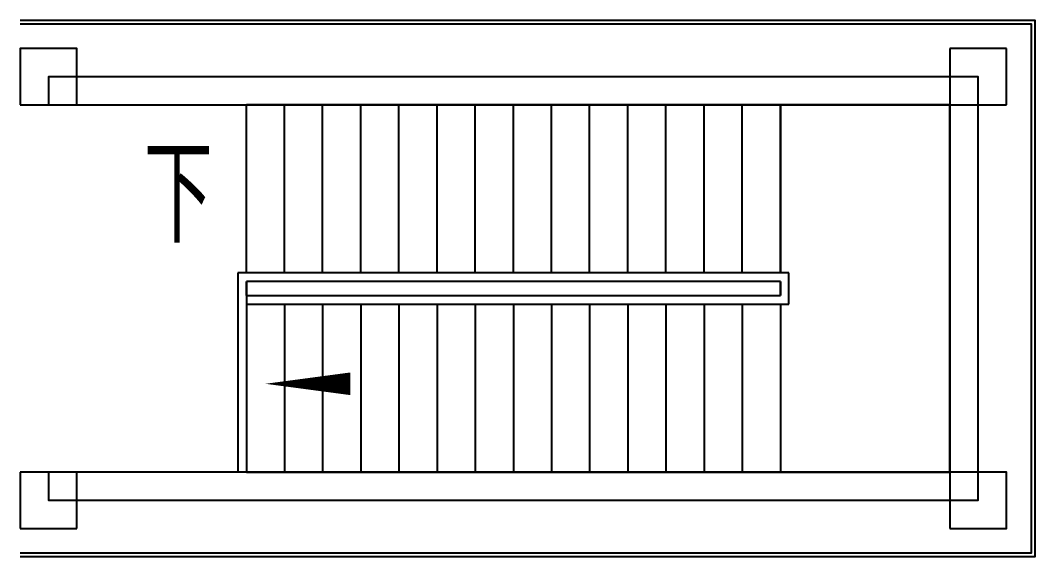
# Model space of a CAD drawing. Extents: x 1962160 to 37842216, y -162679 to 2997677.
# Drawn here: x 1962160 to 1969340, y -162679 to -158879 of the extents above; entities that cross this region are included whole.
import ezdxf

# ---------------------------------------------------------------- set-up
doc = ezdxf.new("R2010")
doc.units = 0
doc.header["$LTSCALE"] = 1000
doc.layers.get('0').update_dxf_attribs({"color": 8})
for name, color, linetype in [('A-AL', 8, 'Continuous'), ('A-DIMS-SYMB', 8, 'Continuous'), ('A-STRS', 8, 'Continuous'), ('A-STRS-HRAL', 8, 'Continuous'), ('DIM', 8, 'Continuous')]:
    doc.layers.add(name, color=color, linetype=linetype)
doc.styles.add('_TCH_DIM', font='SIMPLEX', dxfattribs={"bigfont": 'GBCBIG'})

# ---------------------------------------------------------------- blocks, each defined once
blk = doc.blocks.new('LT-3')
for p, q in [((3489.999999701977, 2662.954558033496), (3089.999999701977, 2662.954558033496)), ((3089.999999701977, 2662.954558033496), (3089.999999701977, 2262.95455802232)), ((3489.999999701977, 2262.95455802232), (3489.999999701977, 2662.954558033496)), ((3089.999999701977, 2262.95455802232), (3489.999999701977, 2262.95455802232)), ((-3090.000000108033, -337.0454461351037), (-3490.000000108033, -337.0454461276531)), ((-3490.000000108033, -337.0454461276531), (-3490.000000122935, -737.045446138829)), ((-3090.000000122935, -737.0454461462796), (-3090.000000108033, -337.0454461351037)), ((-3490.000000122935, -737.045446138829), (-3090.000000122935, -737.0454461462796))]:
    blk.add_line(p, q)
for points in [[(-3490.00000013411, 2262.954558003694), (-3090.000000119209, 2262.954557996243), (-3090.000000111759, 2662.95455801487), (-3490.000000130385, 2662.95455801487)], [(3089.999999724329, -737.0454419925809), (3489.999999720603, -737.0454420000315), (3489.999999724329, -337.0454420000315), (3089.999999724329, -337.0454419925809)]]:
    blk.add_lwpolyline(points, close=True)
at = {"layer": 'A-AL'}
for points in [[(-3490.00000012666, 2862.954558007419), (3689.999999694526, 2862.954558111727), (3689.999999720603, -937.0454461723566), (-3490.000000122935, -937.0454461351037)], [(-3490.000000130385, 2837.954558003694), (3664.999999687076, 2837.954558104277), (3664.999999720603, -912.0454461686313), (-3490.00000012666, -912.045446138829)]]:
    blk.add_lwpolyline(points, dxfattribs=at)
at = {"layer": 'A-DIMS-SYMB'}
blk.add_lwpolyline([(-2025.000000264496, 1637.954558104277, 0, 0, 0), (2489.999999731779, 1637.954558033496, 0, 0, 0), (2489.999999716878, 287.9545580372214, 0, 0, 0), (-1755.000000283122, 287.9545580968261, 0, 160, 0), (-1155.000000286847, 287.9545580968261, 0, 0, 0)], format="xyseb", dxfattribs=at)
at = {"layer": 'A-STRS'}
for p, q in [((1889.99999974668, 2262.954558048397), (-1890.00000026077, 2262.954558096826)), ((-1890.000000275671, 1072.954558096826), (-1890.00000026077, 2262.954558096826)), ((-1620.000000275671, 1072.954558093101), (-1620.000000257045, 2262.954558096826)), ((-1350.000000271946, 1072.954558093101), (-1350.000000257045, 2262.954558093101)), ((-1080.000000271946, 1072.954558089375), (-1080.00000025332, 2262.954558089375)), ((-810.0000002719462, 1072.95455808565), (-810.0000002533197, 2262.954558089375)), ((-540.0000002682209, 1072.95455808565), (-540.0000002607703, 2262.954558081925)), ((-270.0000002756715, 1072.9545580782), (-270.000000257045, 2262.954558074474)), ((-2.756714820861816e-07, 1072.954558074474), (-2.533197402954102e-07, 2262.954558074474)), ((269.9999997206032, 1072.954558063298), (269.9999997466803, 2262.954558070749)), ((539.9999997280538, 1072.954558067024), (539.9999997466803, 2262.954558067024)), ((809.9999997243285, 1072.954558059573), (809.9999997355044, 2262.954558055848)), ((1079.999999724329, 1072.954558055848), (1079.999999742955, 2262.954558059573)), ((1349.999999720603, 1072.954558048397), (1349.99999973923, 2262.954558048397)), ((1619.999999728054, 1072.954558052123), (1619.99999973923, 2262.954558044672)), ((1889.999999724329, 1072.954558040947), (1889.99999974668, 2262.954558048397)), ((3089.99999973923, 2262.95455802232), (1889.99999974668, 2262.954558048397)), ((1889.99999974668, 2262.954558048397), (1889.999999724329, 1072.954558040947)), ((3089.999999705702, -337.0454419702291), (3089.99999973923, 2262.95455802232)), ((1949.999999728054, 1072.954558044672), (-1950.000000279397, 1072.954558096826)), ((-1950.000000279397, 1072.954558096826), (-1950.000000298023, -337.0454418994486)), ((1889.999999728054, 1012.954558048397), (-1890.000000275671, 1012.954558096826)), ((1889.999999728054, 1012.954558048397), (-1890.000000275671, 1012.954558096826)), ((-1890.000000275671, 1012.954558096826), (-1890.000000298023, -337.0454419031739)), ((-1890.000000271946, 912.9545581005514), (-1890.000000275671, 1012.954558096826)), ((1889.999999728054, 912.9545580483973), (1889.999999728054, 1012.954558048397)), ((1889.999999728054, 1012.954558048397), (1889.999999728054, 912.9545580483973)), ((1949.999999713153, 852.9545580372214), (1949.999999728054, 1072.954558044672)), ((-1890.000000271946, 912.9545581005514), (1889.999999728054, 912.9545580483973)), ((-1890.000000271946, 912.9545581005514), (-1890.000000271946, 852.9545581005514)), ((-1890.000000271946, 912.9545581005514), (1889.999999728054, 912.9545580483973)), ((-1890.000000271946, 912.9545581005514), (-1890.000000271946, 852.9545581005514)), ((-1890.000000271946, 852.9545581005514), (-1890.000000298023, -337.0454419031739)), ((-1890.000000271946, 852.9545581005514), (1949.999999713153, 852.9545580372214)), ((-1620.000000275671, 852.9545580931008), (-1620.000000294298, -337.0454418994486)), ((-1350.000000275671, 852.9545580893755), (-1350.000000301749, -337.0454419106245)), ((-1080.000000279397, 852.9545580931008), (-1080.000000301749, -337.0454419180751)), ((-810.0000002756715, 852.9545580856502), (-810.0000002942979, -337.0454419143498)), ((-540.0000002793968, 852.9545580781996), (-540.0000002905726, -337.0454419180751)), ((-270.0000002793968, 852.9545580781996), (-270.0000002905726, -337.0454419180751)), ((-2.831220626831055e-07, 852.9545580744743), (-2.942979335784912e-07, -337.0454419255257)), ((269.9999997243285, 852.9545580670238), (269.9999997019768, -337.045441929251)), ((539.9999997206032, 852.9545580595732), (539.9999997094274, -337.0454419367015)), ((809.9999997243285, 852.9545580632985), (809.9999997057021, -337.0454419441521)), ((1079.999999720603, 852.9545580558479), (1079.999999709427, -337.0454419404268)), ((1349.999999724329, 852.9545580521226), (1349.999999698251, -337.0454419478774)), ((1619.999999720603, 852.9545580521226), (1619.999999709427, -337.0454419516027)), ((1889.999999728054, 852.954558044672), (1889.999999705702, -337.0454419516027)), ((1889.999999728054, 852.954558044672), (1889.999999705702, -337.0454419516027)), ((-1890.000000298023, -337.0454419031739), (-1950.000000298023, -337.0454418994486)), ((-1890.000000298023, -337.0454419031739), (1889.999999705702, -337.0454419516027)), ((1889.999999705702, -337.0454419516027), (3089.999999705702, -337.0454419702291))]:
    blk.add_line(p, q, dxfattribs=at)
at = {"layer": 'A-STRS-HRAL'}
blk.add_lwpolyline([(-3290.000000111759, -337.0454419888556), (-3290.000000122935, -537.0454420037568), (3289.999999720603, -537.0454419925809), (3289.999999690801, 2462.95455801487), (-3290.000000145286, 2462.954558029771), (-3290.000000137836, 2262.95455802232), (3089.999999694526, 2262.954558011144), (3089.999999720603, -337.0454420000315)], close=True, dxfattribs=at)
at = {"layer": 'A-DIMS-SYMB', "style": '_TCH_DIM'}
blk.add_text('下', height=675.177304964539, rotation=2.134434115628985e-07, dxfattribs=at).set_placement((-2614.787234313786, 1287.954558096826))
blk = doc.blocks.new('A$C06ac024f')
at = {"layer": 'A-STRS'}
blk.add_blockref('LT-3', (-35648007.41720965, -2918621.660494087), dxfattribs=at)

msp = doc.modelspace()

# ---------------------------------------------------------------- block references
at = {"layer": 'DIM', "ltscale": 10}
msp.add_blockref('A$C06ac024f', (37613657.10216346, 2756879.841327364), dxfattribs=at)

doc.saveas('drawing.dxf')
